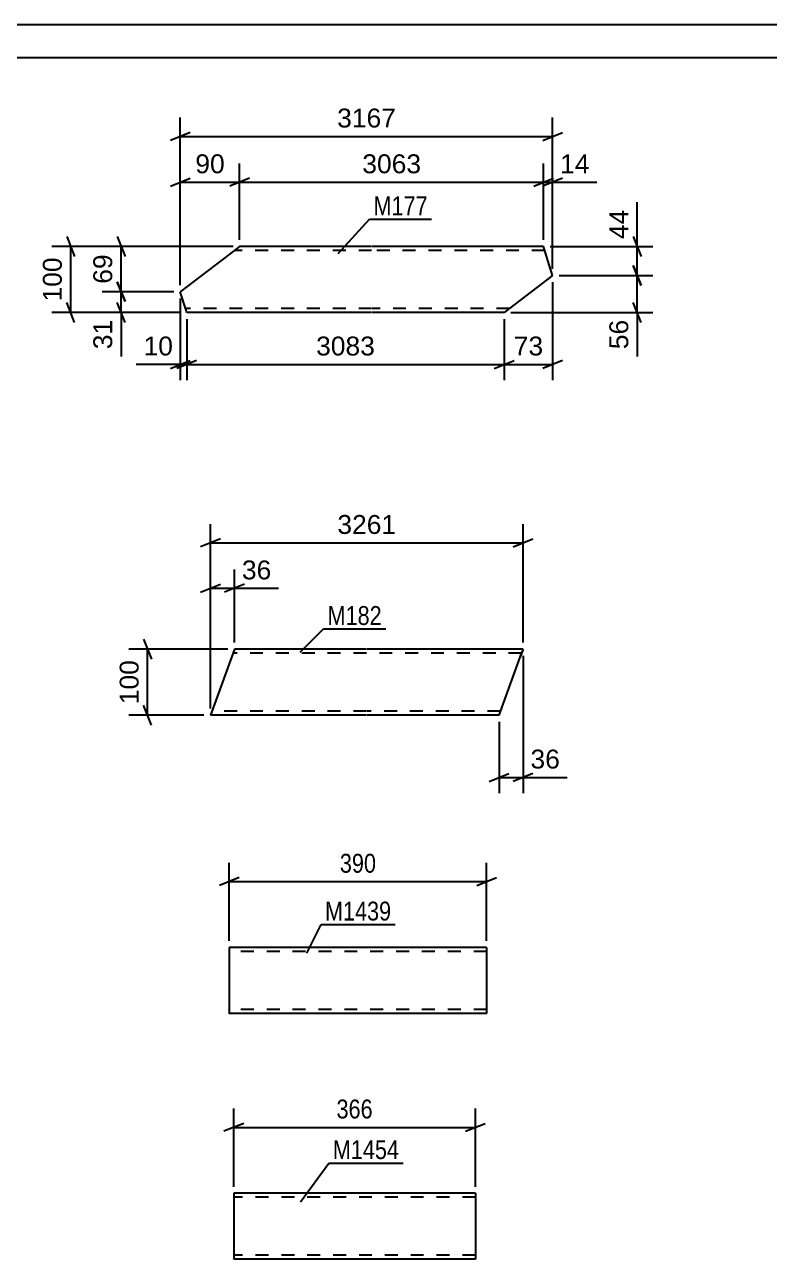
# Model space of a CAD drawing. Header units: millimetres. Extents: x 0 to 420, y 0 to 297.
# Drawn here: x 89.6 to 202.5, y 109.9 to 297 of the extents above; entities that cross this region are included whole.
import ezdxf

# ---------------------------------------------------------------- set-up
doc = ezdxf.new("R2010")
doc.units = ezdxf.units.MM
doc.linetypes.add('DXK_LINE_DOT2', pattern=[3.9198, 1.9599, -1.9599])
doc.styles.add('Arial', font='ARIAL.TTF', dxfattribs={"height": 0.2})
doc.styles.add('Arial Narrow', font='ARIALN.TTF', dxfattribs={"height": 0.2})

# ---------------------------------------------------------------- blocks, each defined once
blk = doc.blocks.new('Unknown-717036244-1135')
at = {"color": 5, "linetype": 'Continuous'}
for p, q in [((420, 297), (0, 297)), ((415, 292), (5, 292))]:
    blk.add_line(p, q, dxfattribs=at)
blk = doc.blocks.new('Part-717036244-12430 - 12429')
at = {"color": 2, "linetype": 'Continuous'}
for p, q in [((120.6, 262.18), (113.18, 256.52)), ((122.18, 263.38), (120.6, 262.18)), ((142.18, 263.38), (122.18, 263.38)), ((168.25, 263.38), (142.28, 263.38)), ((169.62, 258.98), (168.25, 263.38)), ((169.62, 258.98), (162.28, 253.38)), ((114.06, 253.73), (113.18, 256.52)), ((114.14, 253.47), (114.06, 253.73)), ((114.16, 253.38), (114.14, 253.47)), ((142.18, 253.38), (114.16, 253.38)), ((162.28, 253.38), (142.28, 253.38))]:
    blk.add_line(p, q, dxfattribs=at)
at = {"color": 7, "linetype": 'DXK_LINE_DOT2'}
for p, q in [((122.18, 263.38), (121.21, 262.64)), ((142.18, 262.78), (121.39, 262.78)), ((168.44, 262.78), (142.28, 262.78)), ((113.96, 254.02), (113.93, 254.12)), ((142.18, 253.98), (113.98, 253.98)), ((163.07, 253.98), (142.28, 253.98))]:
    blk.add_line(p, q, dxfattribs=at)
blk = doc.blocks.new('Part-717036244-12422 - 12421')
at = {"color": 2, "linetype": 'Continuous'}
for p, q in [((121.39, 202.34), (117.75, 192.34)), ((141.39, 202.34), (121.39, 202.34)), ((165.13, 202.34), (141.49, 202.34)), ((165.1, 202.25), (164.69, 201.14)), ((165.13, 202.34), (165.1, 202.25)), ((161.49, 192.34), (164.69, 201.14)), ((141.39, 192.34), (117.75, 192.34)), ((161.49, 192.34), (141.49, 192.34))]:
    blk.add_line(p, q, dxfattribs=at)
at = {"color": 7, "linetype": 'DXK_LINE_DOT2'}
for p, q in [((141.39, 201.74), (121.17, 201.74)), ((164.91, 201.74), (141.49, 201.74)), ((164.69, 201.14), (165, 201.99)), ((141.39, 192.94), (117.97, 192.94)), ((161.71, 192.94), (141.49, 192.94)), ((161.52, 192.43), (161.49, 192.34))]:
    blk.add_line(p, q, dxfattribs=at)
blk = doc.blocks.new('Part-717036244-10917 - 10916')
at = {"color": 2, "linetype": 'Continuous'}
for p, q in [((159.61, 157.11), (120.61, 157.11)), ((120.61, 157.11), (120.61, 147.2)), ((159.61, 157.11), (159.61, 147.11)), ((120.61, 147.11), (120.61, 147.2)), ((159.61, 147.11), (120.61, 147.11))]:
    blk.add_line(p, q, dxfattribs=at)
at = {"color": 7, "linetype": 'DXK_LINE_DOT2'}
for p, q in [((159.61, 156.51), (120.61, 156.51)), ((159.61, 157.02), (159.61, 157.11)), ((120.61, 147.71), (120.61, 147.76)), ((159.61, 147.71), (120.61, 147.71)), ((159.61, 147.71), (159.61, 147.76))]:
    blk.add_line(p, q, dxfattribs=at)
blk = doc.blocks.new('Part-717036244-10931 - 10930')
at = {"color": 2, "linetype": 'Continuous'}
for p, q in [((157.91, 119.86), (121.3, 119.86)), ((121.3, 119.86), (121.3, 109.95)), ((157.91, 119.86), (157.91, 109.86)), ((121.3, 109.86), (121.3, 109.95)), ((157.91, 109.86), (121.3, 109.86))]:
    blk.add_line(p, q, dxfattribs=at)
at = {"color": 7, "linetype": 'DXK_LINE_DOT2'}
for p, q in [((157.91, 119.77), (157.91, 119.86)), ((157.91, 119.26), (121.3, 119.26)), ((121.3, 110.46), (121.3, 110.5)), ((157.91, 110.46), (121.3, 110.46)), ((157.91, 110.46), (157.91, 110.5))]:
    blk.add_line(p, q, dxfattribs=at)
blk = doc.blocks.new('StraightDimension-717036244-12506 - 12429')
at = {"color": 7, "linetype": 'Continuous'}
for p, q in [((169.62, 257.98), (169.62, 243.11)), ((162.28, 252.38), (162.28, 243.11)), ((160.78, 244.91), (163.78, 246.11)), ((162.28, 245.51), (169.62, 245.51)), ((171.12, 246.11), (168.12, 244.91))]:
    blk.add_line(p, q, dxfattribs=at)
at = {"color": 0}
blk.add_wipeout([(168.77, 246.26), (168.77, 250.46), (163.13, 250.46), (163.13, 246.26)], dxfattribs=at)
at = {"color": 3, "style": 'Arial'}
blk.add_text('73', height=2.865, dxfattribs=at).set_placement((163.73, 246.86))
blk = doc.blocks.new('StraightDimension-717036244-12448 - 12429')
at = {"color": 7, "linetype": 'Continuous'}
for p, q in [((122.18, 264.38), (122.18, 275.98)), ((168.25, 264.38), (168.25, 275.98)), ((123.68, 273.73), (120.68, 272.53)), ((166.75, 272.53), (169.75, 273.73)), ((122.18, 273.13), (168.25, 273.13))]:
    blk.add_line(p, q, dxfattribs=at)
at = {"color": 0}
blk.add_wipeout([(150.26, 273.88), (150.26, 278.08), (140.17, 278.08), (140.17, 273.88)], dxfattribs=at)
at = {"color": 3, "style": 'Arial'}
blk.add_text('3063', height=2.865, dxfattribs=at).set_placement((140.77, 274.48))
blk = doc.blocks.new('StraightDimension-717036244-12436 - 12429')
at = {"color": 7, "linetype": 'Continuous'}
for p, q in [((113.18, 257.52), (113.18, 282.92)), ((169.62, 259.98), (169.62, 282.92)), ((114.68, 280.67), (111.68, 279.47)), ((113.18, 280.07), (169.62, 280.07)), ((168.12, 279.47), (171.12, 280.67))]:
    blk.add_line(p, q, dxfattribs=at)
at = {"color": 0}
blk.add_wipeout([(146.45, 280.82), (146.45, 285.02), (136.36, 285.02), (136.36, 280.82)], dxfattribs=at)
at = {"color": 3, "style": 'Arial'}
blk.add_text('3167', height=2.865, dxfattribs=at).set_placement((136.96, 281.42))
blk = doc.blocks.new('StraightDimension-717036244-12447 - 12429')
at = {"color": 7, "linetype": 'Continuous'}
for p, q in [((168.25, 264.38), (168.25, 275.98)), ((169.62, 259.98), (169.62, 275.98)), ((166.75, 272.53), (169.75, 273.73)), ((171.12, 273.73), (168.12, 272.53)), ((168.25, 273.13), (169.62, 273.13))]:
    blk.add_line(p, q, dxfattribs=at)
at = {"color": 0}
blk.add_wipeout([(175.79, 273.88), (175.79, 278.08), (170.15, 278.08), (170.15, 273.88)], dxfattribs=at)
at = {"color": 7, "linetype": 'Continuous'}
blk.add_line((169.62, 273.13), (176.32, 273.13), dxfattribs=at)
blk.add_line((169.62, 273.13), (176.32, 273.13), dxfattribs=at)
at = {"color": 3, "style": 'Arial'}
blk.add_text('14', height=2.865, dxfattribs=at).set_placement((170.75, 274.48))
blk = doc.blocks.new('StraightDimension-717036244-12449 - 12429')
at = {"color": 7, "linetype": 'Continuous'}
for p, q in [((113.18, 257.52), (113.18, 275.98)), ((122.18, 264.38), (122.18, 275.98)), ((111.68, 272.53), (114.68, 273.73)), ((123.68, 273.73), (120.68, 272.53)), ((113.18, 273.13), (122.18, 273.13))]:
    blk.add_line(p, q, dxfattribs=at)
at = {"color": 0}
blk.add_wipeout([(120.5, 273.88), (120.5, 278.08), (114.86, 278.08), (114.86, 273.88)], dxfattribs=at)
at = {"color": 3, "style": 'Arial'}
blk.add_text('90', height=2.865, dxfattribs=at).set_placement((115.46, 274.48))
blk = doc.blocks.new('StraightDimension-717036244-12507 - 12429')
at = {"color": 7, "linetype": 'Continuous'}
for p, q in [((114.16, 252.38), (114.16, 243.11)), ((162.28, 252.38), (162.28, 243.11)), ((115.66, 246.11), (112.66, 244.91)), ((114.16, 245.51), (162.28, 245.51)), ((160.78, 244.91), (163.78, 246.11))]:
    blk.add_line(p, q, dxfattribs=at)
at = {"color": 0}
blk.add_wipeout([(143.27, 246.26), (143.27, 250.46), (133.17, 250.46), (133.17, 246.26)], dxfattribs=at)
at = {"color": 3, "style": 'Arial'}
blk.add_text('3083', height=2.865, dxfattribs=at).set_placement((133.77, 246.86))
blk = doc.blocks.new('StraightDimension-717036244-12508 - 12429')
at = {"color": 7, "linetype": 'Continuous'}
for p, q in [((113.18, 255.52), (113.18, 243.11)), ((114.16, 252.38), (114.16, 243.11)), ((111.68, 244.91), (114.68, 246.11)), ((115.66, 246.11), (112.66, 244.91)), ((113.18, 245.51), (114.16, 245.51))]:
    blk.add_line(p, q, dxfattribs=at)
at = {"color": 0}
blk.add_wipeout([(112.66, 246.26), (112.66, 250.46), (107.01, 250.46), (107.01, 246.26)], dxfattribs=at)
at = {"color": 7, "linetype": 'Continuous'}
blk.add_line((113.18, 245.51), (106.49, 245.51), dxfattribs=at)
blk.add_line((113.18, 245.51), (106.49, 245.51), dxfattribs=at)
at = {"color": 3, "style": 'Arial'}
blk.add_text('10', height=2.865, dxfattribs=at).set_placement((107.61, 246.86))
blk = doc.blocks.new('StraightDimension-717036244-12566 - 12429')
at = {"color": 7, "linetype": 'Continuous'}
for p, q in [((95.97, 264.88), (97.17, 261.88)), ((121.18, 263.38), (93.72, 263.38)), ((96.57, 253.38), (96.57, 263.38)), ((97.17, 251.88), (95.97, 254.88)), ((113.16, 253.38), (93.72, 253.38))]:
    blk.add_line(p, q, dxfattribs=at)
at = {"color": 0}
blk.add_wipeout([(95.82, 262.31), (91.62, 262.31), (91.62, 254.44), (95.82, 254.44)], dxfattribs=at)
at = {"color": 3, "style": 'Arial'}
blk.add_text('100', height=2.865, rotation=90.0002, dxfattribs=at).set_placement((95.22, 255.04))
blk = doc.blocks.new('StraightDimension-717036244-12598 - 12429')
at = {"color": 7, "linetype": 'Continuous'}
for p, q in [((103.61, 264.88), (104.81, 261.88)), ((121.18, 263.38), (101.36, 263.38)), ((104.21, 256.52), (104.21, 263.38)), ((112.18, 256.52), (101.36, 256.52)), ((104.81, 255.02), (103.61, 258.02))]:
    blk.add_line(p, q, dxfattribs=at)
at = {"color": 0}
blk.add_wipeout([(103.46, 262.78), (99.26, 262.78), (99.26, 257.13), (103.46, 257.13)], dxfattribs=at)
at = {"color": 3, "style": 'Arial'}
blk.add_text('69', height=2.865, rotation=90.0002, dxfattribs=at).set_placement((102.86, 257.73))
blk = doc.blocks.new('StraightDimension-717036244-12599 - 12429')
at = {"color": 7, "linetype": 'Continuous'}
for p, q in [((112.18, 256.52), (101.36, 256.52)), ((103.61, 258.02), (104.81, 255.02)), ((104.21, 253.38), (104.21, 256.52)), ((104.81, 251.88), (103.61, 254.88)), ((113.16, 253.38), (101.36, 253.38))]:
    blk.add_line(p, q, dxfattribs=at)
at = {"color": 0}
blk.add_wipeout([(103.46, 252.85), (99.26, 252.85), (99.26, 247.21), (103.46, 247.21)], dxfattribs=at)
at = {"color": 7, "linetype": 'Continuous'}
blk.add_line((104.21, 253.38), (104.21, 246.68), dxfattribs=at)
blk.add_line((104.21, 253.38), (104.21, 246.68), dxfattribs=at)
at = {"color": 3, "style": 'Arial'}
blk.add_text('31', height=2.865, rotation=90.0002, dxfattribs=at).set_placement((102.86, 247.81))
blk = doc.blocks.new('StraightDimension-717036244-12647 - 12429')
at = {"color": 7, "linetype": 'Continuous'}
for p, q in [((181.83, 264.88), (183.03, 261.88)), ((169.25, 263.38), (184.83, 263.38)), ((182.43, 258.98), (182.43, 263.38)), ((183.03, 257.48), (181.83, 260.48)), ((170.62, 258.98), (184.83, 258.98))]:
    blk.add_line(p, q, dxfattribs=at)
at = {"color": 0}
blk.add_wipeout([(181.68, 269.55), (177.48, 269.55), (177.48, 263.9), (181.68, 263.9)], dxfattribs=at)
at = {"color": 7, "linetype": 'Continuous'}
blk.add_line((182.43, 263.38), (182.43, 270.08), dxfattribs=at)
blk.add_line((182.43, 263.38), (182.43, 270.08), dxfattribs=at)
at = {"color": 3, "style": 'Arial'}
blk.add_text('44', height=2.865, rotation=90.0002, dxfattribs=at).set_placement((181.08, 264.5))
blk = doc.blocks.new('StraightDimension-717036244-12648 - 12429')
at = {"color": 7, "linetype": 'Continuous'}
for p, q in [((181.83, 260.48), (183.03, 257.48)), ((170.62, 258.98), (184.83, 258.98)), ((182.43, 253.38), (182.43, 258.98)), ((183.03, 251.88), (181.83, 254.88)), ((163.28, 253.38), (184.83, 253.38))]:
    blk.add_line(p, q, dxfattribs=at)
at = {"color": 0}
blk.add_wipeout([(181.68, 252.85), (177.48, 252.85), (177.48, 247.21), (181.68, 247.21)], dxfattribs=at)
at = {"color": 7, "linetype": 'Continuous'}
blk.add_line((182.43, 253.38), (182.43, 246.68), dxfattribs=at)
blk.add_line((182.43, 253.38), (182.43, 246.68), dxfattribs=at)
at = {"color": 3, "style": 'Arial'}
blk.add_text('56', height=2.865, rotation=90.0002, dxfattribs=at).set_placement((181.08, 247.81))
blk = doc.blocks.new('StraightDimension-717036244-12735 - 12421')
at = {"color": 7, "linetype": 'Continuous'}
for p, q in [((165.13, 201.34), (165.13, 180.5)), ((161.49, 191.34), (161.49, 180.5)), ((159.99, 182.3), (162.99, 183.5)), ((166.63, 183.5), (163.63, 182.3)), ((161.49, 182.9), (165.13, 182.9))]:
    blk.add_line(p, q, dxfattribs=at)
at = {"color": 0}
blk.add_wipeout([(171.3, 183.65), (171.3, 187.85), (165.66, 187.85), (165.66, 183.65)], dxfattribs=at)
at = {"color": 7, "linetype": 'Continuous'}
blk.add_line((165.13, 182.9), (171.83, 182.9), dxfattribs=at)
blk.add_line((165.13, 182.9), (171.83, 182.9), dxfattribs=at)
at = {"color": 3, "style": 'Arial'}
blk.add_text('36', height=2.865, dxfattribs=at).set_placement((166.26, 184.25))
blk = doc.blocks.new('StraightDimension-717036244-12706 - 12421')
at = {"color": 7, "linetype": 'Continuous'}
for p, q in [((117.75, 193.34), (117.75, 214.42)), ((121.39, 203.34), (121.39, 214.42)), ((116.25, 210.97), (119.25, 212.17)), ((117.75, 211.57), (121.39, 211.57)), ((122.89, 212.17), (119.89, 210.97))]:
    blk.add_line(p, q, dxfattribs=at)
at = {"color": 0}
blk.add_wipeout([(127.56, 212.32), (127.56, 216.52), (121.92, 216.52), (121.92, 212.32)], dxfattribs=at)
at = {"color": 7, "linetype": 'Continuous'}
blk.add_line((121.39, 211.57), (128.09, 211.57), dxfattribs=at)
blk.add_line((121.39, 211.57), (128.09, 211.57), dxfattribs=at)
at = {"color": 3, "style": 'Arial'}
blk.add_text('36', height=2.865, dxfattribs=at).set_placement((122.52, 212.92))
blk = doc.blocks.new('StraightDimension-717036244-12724 - 12421')
at = {"color": 7, "linetype": 'Continuous'}
for p, q in [((117.75, 193.34), (117.75, 221.31)), ((165.13, 203.34), (165.13, 221.31)), ((119.25, 219.06), (116.25, 217.86)), ((163.63, 217.86), (166.63, 219.06)), ((117.75, 218.46), (165.13, 218.46))]:
    blk.add_line(p, q, dxfattribs=at)
at = {"color": 0}
blk.add_wipeout([(146.49, 219.21), (146.49, 223.41), (136.39, 223.41), (136.39, 219.21)], dxfattribs=at)
at = {"color": 3, "style": 'Arial'}
blk.add_text('3261', height=2.865, dxfattribs=at).set_placement((136.99, 219.81))
blk = doc.blocks.new('StraightDimension-717036244-12760 - 12421')
at = {"color": 7, "linetype": 'Continuous'}
for p, q in [((120.39, 202.34), (105.36, 202.34)), ((107.61, 203.84), (108.81, 200.84)), ((108.21, 192.34), (108.21, 202.34)), ((108.81, 190.84), (107.61, 193.84)), ((116.75, 192.34), (105.36, 192.34))]:
    blk.add_line(p, q, dxfattribs=at)
at = {"color": 0}
blk.add_wipeout([(107.46, 201.27), (103.26, 201.27), (103.26, 193.4), (107.46, 193.4)], dxfattribs=at)
at = {"color": 3, "style": 'Arial'}
blk.add_text('100', height=2.865, rotation=90.0002, dxfattribs=at).set_placement((106.86, 194))
blk = doc.blocks.new('StraightDimension-717036244-11240 - 10916')
at = {"color": 7, "linetype": 'Continuous'}
for p, q in [((120.61, 158.11), (120.61, 169.96)), ((159.61, 158.11), (159.61, 169.96)), ((122.11, 167.71), (119.11, 166.51)), ((120.61, 167.11), (159.61, 167.11)), ((158.11, 166.51), (161.11, 167.71))]:
    blk.add_line(p, q, dxfattribs=at)
at = {"color": 0}
blk.add_wipeout([(143.45, 167.86), (143.45, 172.06), (136.77, 172.06), (136.77, 167.86)], dxfattribs=at)
at = {"color": 3, "style": 'Arial Narrow'}
blk.add_text('390', height=2.863, dxfattribs=at).set_placement((137.37, 168.46))
blk = doc.blocks.new('StraightDimension-717036244-11248 - 10930')
at = {"color": 7, "linetype": 'Continuous'}
for p, q in [((121.3, 120.86), (121.3, 132.71)), ((157.91, 120.86), (157.91, 132.71)), ((122.8, 130.46), (119.8, 129.26)), ((121.3, 129.86), (157.91, 129.86)), ((156.41, 129.26), (159.41, 130.46))]:
    blk.add_line(p, q, dxfattribs=at)
at = {"color": 0}
blk.add_wipeout([(142.95, 130.61), (142.95, 134.81), (136.26, 134.81), (136.26, 130.61)], dxfattribs=at)
at = {"color": 3, "style": 'Arial Narrow'}
blk.add_text('366', height=2.863, dxfattribs=at).set_placement((136.86, 131.21))
blk = doc.blocks.new('Mark-717036244-12695 - 12429')
at = {"color": 0}
blk.add_wipeout([(150.68, 268.11), (150.68, 271.11), (142.46, 271.11), (142.46, 268.11)], dxfattribs=at)
blk.add_wipeout([(150.68, 268.11), (150.68, 271.11), (142.46, 271.11), (142.46, 268.11)], dxfattribs=at)
at = {"color": 30, "linetype": 'Continuous'}
for p, q in [((137.09, 262.32), (141.86, 267.51)), ((141.86, 267.51), (151.28, 267.51))]:
    blk.add_line(p, q, dxfattribs=at)
at = {"color": 3, "style": 'Arial Narrow'}
blk.add_text('M177', height=2.863, dxfattribs=at).set_placement((142.46, 268.11))
blk = doc.blocks.new('Mark-717036244-12844 - 12421')
at = {"color": 0}
blk.add_wipeout([(143.72, 206.01), (143.72, 209.01), (135.5, 209.01), (135.5, 206.01)], dxfattribs=at)
blk.add_wipeout([(143.72, 206.01), (143.72, 209.01), (135.5, 209.01), (135.5, 206.01)], dxfattribs=at)
at = {"color": 30, "linetype": 'Continuous'}
for p, q in [((131.36, 201.88), (134.9, 205.41)), ((134.9, 205.41), (144.32, 205.41))]:
    blk.add_line(p, q, dxfattribs=at)
at = {"color": 3, "style": 'Arial Narrow'}
blk.add_text('M182', height=2.863, dxfattribs=at).set_placement((135.5, 206.01))
blk = doc.blocks.new('Mark-717036244-11398 - 10916')
at = {"color": 0}
blk.add_wipeout([(145.16, 161.21), (145.16, 164.21), (135.11, 164.21), (135.11, 161.21)], dxfattribs=at)
blk.add_wipeout([(145.16, 161.21), (145.16, 164.21), (135.11, 164.21), (135.11, 161.21)], dxfattribs=at)
at = {"color": 30, "linetype": 'Continuous'}
for p, q in [((132.37, 156.26), (134.51, 160.61)), ((134.51, 160.61), (145.76, 160.61))]:
    blk.add_line(p, q, dxfattribs=at)
at = {"color": 3, "style": 'Arial Narrow'}
blk.add_text('M1439', height=2.863, dxfattribs=at).set_placement((135.11, 161.21))
blk = doc.blocks.new('Mark-717036244-11401 - 10930')
at = {"color": 0}
blk.add_wipeout([(146.35, 125.05), (146.35, 128.05), (136.3, 128.05), (136.3, 125.05)], dxfattribs=at)
blk.add_wipeout([(146.35, 125.05), (146.35, 128.05), (136.3, 128.05), (136.3, 125.05)], dxfattribs=at)
at = {"color": 30, "linetype": 'Continuous'}
for p, q in [((131.39, 118.59), (135.7, 124.45)), ((135.7, 124.45), (146.95, 124.45))]:
    blk.add_line(p, q, dxfattribs=at)
at = {"color": 3, "style": 'Arial Narrow'}
blk.add_text('M1454', height=2.863, dxfattribs=at).set_placement((136.3, 125.05))

msp = doc.modelspace()

# ---------------------------------------------------------------- block references
for name in ['Unknown-717036244-1135', 'Part-717036244-12430 - 12429', 'Part-717036244-12422 - 12421', 'Part-717036244-10917 - 10916', 'Part-717036244-10931 - 10930']:
    msp.add_blockref(name, (0, 0))

# ---------------------------------------------------------------- next in the draw order: block references
for name in ['StraightDimension-717036244-12448 - 12429', 'StraightDimension-717036244-12506 - 12429', 'StraightDimension-717036244-12706 - 12421', 'StraightDimension-717036244-12735 - 12421', 'StraightDimension-717036244-11240 - 10916', 'StraightDimension-717036244-11248 - 10930']:
    msp.add_blockref(name, (0, 0))

# ---------------------------------------------------------------- next in the draw order: block references
for name in ['StraightDimension-717036244-12436 - 12429', 'StraightDimension-717036244-12507 - 12429', 'StraightDimension-717036244-12724 - 12421', 'Mark-717036244-11398 - 10916', 'Mark-717036244-11401 - 10930']:
    msp.add_blockref(name, (0, 0))

# ---------------------------------------------------------------- next in the draw order: block references
for name in ['StraightDimension-717036244-12449 - 12429', 'StraightDimension-717036244-12447 - 12429', 'Mark-717036244-12695 - 12429', 'StraightDimension-717036244-12508 - 12429', 'Mark-717036244-12844 - 12421', 'StraightDimension-717036244-12760 - 12421']:
    msp.add_blockref(name, (0, 0))

# ---------------------------------------------------------------- next in the draw order: block references
for name in ['StraightDimension-717036244-12647 - 12429', 'StraightDimension-717036244-12566 - 12429']:
    msp.add_blockref(name, (0, 0))

# ---------------------------------------------------------------- next in the draw order: block references
for name in ['StraightDimension-717036244-12598 - 12429', 'StraightDimension-717036244-12648 - 12429']:
    msp.add_blockref(name, (0, 0))

# ---------------------------------------------------------------- next in the draw order: block references
msp.add_blockref('StraightDimension-717036244-12599 - 12429', (0, 0))

doc.saveas('drawing.dxf')
